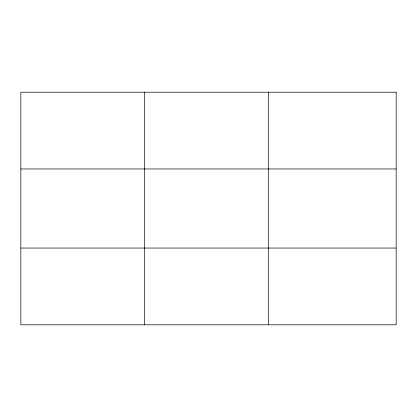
<?xml version="1.0" encoding="UTF-8"?>
<svg xmlns="http://www.w3.org/2000/svg" width="417" height="417" viewBox="0 0 417 417"><rect width="100%" height="100%" fill="white"/><g stroke="black" fill="none" stroke-linecap="round" stroke-linejoin="round"><path stroke-width="0.63" d="M144.699 92.199L144.699 324.801M268.548 92.199L268.548 324.801M20.85 168.958L396.15 168.958M20.85 248.042L396.15 248.042M396.15 92.199L396.15 324.801L20.85 324.801L20.85 92.199L396.15 92.199"/></g></svg>
